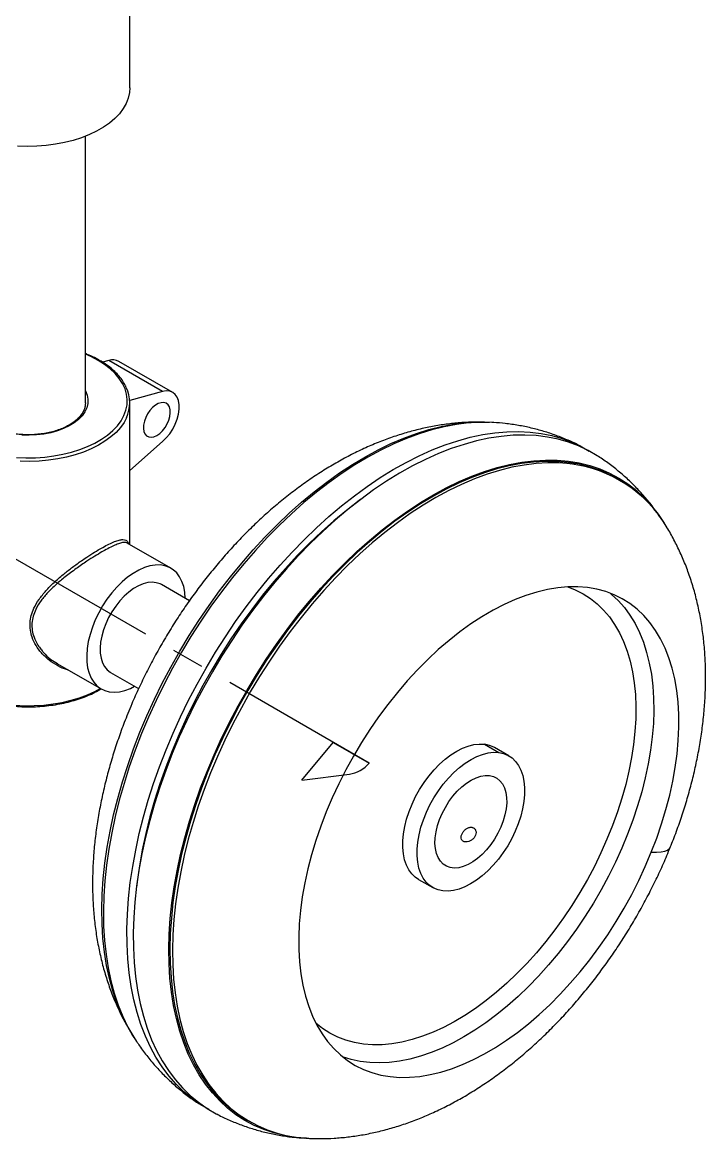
# Model space of a CAD drawing. Header units: millimetres. Extents: x 1 to 1184, y 0 to 836.
# Drawn here: x 379.9 to 433.8, y 610.3 to 698.3 of the extents above; entities that cross this region are included whole.
import ezdxf

# ---------------------------------------------------------------- set-up
doc = ezdxf.new("R2010")
doc.units = ezdxf.units.MM
doc.linetypes.add('CENTERX2', pattern=[20.32, 12.7, -2.54, 2.54, -2.54])

msp = doc.modelspace()

# ---------------------------------------------------------------- linework, layer by layer
at = {"color": 7, "linetype": 'Continuous', "lineweight": 25}
for p, q in [((388.398, 693.148), (388.398, 723.985)), ((384.898, 668.294), (384.898, 689.33)), ((386.74, 671.641), (386.243, 671.507)), ((390.983, 669.192), (386.74, 671.641)), ((391.779, 669.122), (387.537, 671.572)), ((390.983, 669.192), (388.391, 668.49)), ((388.398, 657.125), (388.398, 668.294)), ((388.398, 662.962), (390.983, 665.246)), ((422.925, 663.596), (423.128, 663.479)), ((427.007, 662.202), (426.805, 662.319)), ((391.633, 655.257), (388.197, 657.241)), ((393.093, 652.682), (390.883, 653.958)), ((382.697, 647.714), (386.133, 645.731)), ((386.883, 647.03), (389.091, 645.755)), ((416.353, 641.366), (417.484, 640.713)), ((418.281, 640.451), (417.15, 641.104)), ((411.151, 630.711), (412.282, 630.058)), ((397.607, 611.741), (397.809, 611.625))]:
    msp.add_line(p, q, dxfattribs=at)
at = {"color": 7, "linetype": 'CENTERX2'}
msp.add_line((407.268, 639.881), (347.378, 674.454), dxfattribs=at)
at = {"color": 7, "linetype": 'Continuous'}
for p, q in [((401.953, 638.521), (404.439, 641.513)), ((404.439, 641.513), (405.854, 640.697)), ((405.854, 640.697), (407.268, 639.881)), ((401.953, 638.521), (405.708, 639.01))]:
    msp.add_line(p, q, dxfattribs=at)
at = {"color": 7, "linetype": 'Continuous', "lineweight": 25, "flags": 128}
for points in [[(388.398, 693.148), (388.371, 692.77), (388.274, 692.34), (388.109, 691.918), (387.875, 691.507), (387.576, 691.11), (387.214, 690.731), (386.792, 690.373), (386.314, 690.039), (385.783, 689.733), (385.206, 689.457), (384.586, 689.213), (383.929, 689.004), (383.241, 688.832), (382.529, 688.697), (381.797, 688.601), (381.054, 688.546), (380.304, 688.53), (379.555, 688.556)], [(385.913, 671.641), (385.364, 671.929), (384.898, 672.135)], [(379.472, 663.986), (380.212, 663.955), (380.954, 663.966), (381.691, 664.016), (382.417, 664.108), (383.124, 664.238), (383.806, 664.407), (384.457, 664.612), (385.072, 664.852), (385.645, 665.125), (386.169, 665.428), (386.642, 665.759), (387.058, 666.113), (387.414, 666.489), (387.706, 666.883), (387.932, 667.292), (388.09, 667.71), (388.178, 668.136), (388.196, 668.564), (388.143, 668.992), (388.02, 669.414), (387.827, 669.828), (387.568, 670.23), (387.244, 670.615), (386.857, 670.981), (386.413, 671.324), (385.913, 671.641), (385.913, 671.641)], [(384.898, 669.24), (384.898, 669.24), (385.031, 668.914), (385.093, 668.582), (385.084, 668.248), (385.004, 667.917), (384.854, 667.595), (384.637, 667.285), (384.355, 666.993), (384.014, 666.724), (383.617, 666.48), (383.172, 666.267), (382.685, 666.087), (382.163, 665.942), (381.614, 665.836), (381.047, 665.77), (380.47, 665.744), (379.892, 665.759)], [(390.983, 665.246), (391.273, 665.535), (391.541, 665.867), (391.777, 666.232), (391.976, 666.62), (392.131, 667.018), (392.237, 667.414), (392.29, 667.796), (392.29, 668.152), (392.237, 668.472), (392.131, 668.746), (391.976, 668.965), (391.777, 669.123), (391.541, 669.215), (391.273, 669.239), (390.983, 669.192)], [(390.529, 665.732), (390.757, 665.893), (390.975, 666.103), (391.171, 666.353), (391.338, 666.631), (391.466, 666.925), (391.551, 667.22), (391.588, 667.502), (391.576, 667.76), (391.515, 667.979), (391.407, 668.151), (391.259, 668.268), (391.076, 668.322), (390.868, 668.313), (390.644, 668.241), (390.415, 668.109), (390.191, 667.922), (389.982, 667.691), (389.8, 667.425), (389.651, 667.138), (389.544, 666.842), (389.483, 666.551), (389.47, 666.28), (389.507, 666.04), (389.592, 665.843), (389.721, 665.698), (389.887, 665.612), (390.084, 665.589), (390.301, 665.629), (390.529, 665.732)], [(388.137, 667.124), (387.94, 666.754), (387.657, 666.353), (387.31, 665.969), (386.903, 665.605), (386.438, 665.266), (385.92, 664.952), (385.354, 664.668), (384.744, 664.416), (384.096, 664.199), (383.416, 664.017), (382.709, 663.872), (381.981, 663.767), (381.24, 663.701), (380.492, 663.676), (379.742, 663.691)], [(388.73, 618.223), (388.575, 618.466), (388.125, 619.255), (387.72, 620.094), (387.36, 620.981), (387.048, 621.914), (386.784, 622.891), (386.568, 623.909), (386.4, 624.967), (386.282, 626.061), (386.214, 627.189), (386.195, 628.348), (386.226, 629.536), (386.306, 630.749), (386.436, 631.985), (386.615, 633.24), (386.843, 634.512), (387.119, 635.797), (387.443, 637.093), (387.813, 638.396), (388.229, 639.703), (388.69, 641.012), (389.195, 642.318), (389.742, 643.619), (390.331, 644.911), (390.959, 646.192), (391.625, 647.459), (392.328, 648.707), (393.067, 649.935), (393.838, 651.14), (394.64, 652.317), (395.472, 653.466), (396.332, 654.582), (397.217, 655.664), (398.125, 656.708), (399.053, 657.712), (400.001, 658.674), (400.965, 659.591), (401.944, 660.461), (402.934, 661.282), (403.933, 662.053), (404.94, 662.77), (405.951, 663.433), (406.964, 664.04), (407.977, 664.589), (408.987, 665.079), (409.992, 665.509), (410.99, 665.878), (411.977, 666.185), (412.952, 666.429), (413.913, 666.61), (414.856, 666.727), (415.78, 666.78), (416.683, 666.768), (416.753, 666.765)], [(417.094, 666.748), (416.924, 666.757), (416.018, 666.769), (415.09, 666.716), (414.143, 666.598), (413.179, 666.417), (412.2, 666.172), (411.208, 665.864), (410.207, 665.493), (409.198, 665.061), (408.184, 664.569), (407.167, 664.018), (406.149, 663.409), (405.134, 662.743), (404.124, 662.023), (403.12, 661.25), (402.126, 660.425), (401.144, 659.552), (400.176, 658.631), (399.225, 657.665), (398.292, 656.657), (397.38, 655.609), (396.492, 654.523), (395.629, 653.402), (394.794, 652.249), (393.988, 651.067), (393.214, 649.858), (392.473, 648.625), (391.767, 647.371), (391.098, 646.1), (390.467, 644.814), (389.876, 643.516), (389.327, 642.21), (388.82, 640.898), (388.357, 639.585), (387.94, 638.272), (387.568, 636.964), (387.243, 635.663), (386.966, 634.373), (386.737, 633.096), (386.557, 631.836), (386.427, 630.595), (386.346, 629.377), (386.315, 628.185), (386.334, 627.021), (386.402, 625.889), (386.521, 624.79), (386.689, 623.728), (386.906, 622.706), (387.172, 621.725), (387.485, 620.788), (387.846, 619.897), (388.252, 619.055), (388.705, 618.264), (388.921, 617.926)], [(394.631, 612.547), (393.991, 612.924), (393.304, 613.405), (392.654, 613.946), (392.043, 614.544), (391.473, 615.198), (390.945, 615.907), (390.46, 616.67), (390.018, 617.483), (389.622, 618.347), (389.273, 619.257), (388.97, 620.213), (388.715, 621.212), (388.508, 622.252), (388.35, 623.33), (388.241, 624.444), (388.181, 625.591), (388.171, 626.769), (388.21, 627.974), (388.299, 629.205), (388.437, 630.457), (388.624, 631.729), (388.859, 633.017), (389.142, 634.318), (389.473, 635.629), (389.85, 636.947), (390.273, 638.269), (390.74, 639.593), (391.251, 640.914), (391.804, 642.229), (392.398, 643.537), (393.032, 644.833), (393.704, 646.115), (394.413, 647.379), (395.156, 648.623), (395.933, 649.843), (396.741, 651.038), (397.579, 652.203), (398.444, 653.337), (399.335, 654.437), (400.249, 655.5), (401.185, 656.524), (402.139, 657.505), (403.111, 658.443), (404.097, 659.335), (405.096, 660.178), (406.104, 660.971), (407.121, 661.712), (408.142, 662.399), (409.167, 663.031), (410.191, 663.606), (411.214, 664.122), (412.233, 664.58), (413.245, 664.976), (414.248, 665.311), (415.24, 665.584), (416.218, 665.794), (417.18, 665.941), (418.123, 666.024), (419.047, 666.043), (419.947, 665.998), (420.823, 665.889), (421.673, 665.717), (422.493, 665.481), (423.283, 665.183), (424.04, 664.823), (424.619, 664.493)], [(425.233, 664.132), (424.535, 664.537), (423.778, 664.897), (422.988, 665.195), (422.167, 665.431), (421.318, 665.603), (420.442, 665.712), (419.541, 665.757), (418.618, 665.738), (417.674, 665.655), (416.713, 665.508), (415.735, 665.298), (414.743, 665.025), (413.74, 664.69), (412.728, 664.294), (411.709, 663.837), (410.686, 663.32), (409.662, 662.745), (408.637, 662.114), (407.616, 661.426), (406.599, 660.685), (405.591, 659.892), (404.592, 659.049), (403.606, 658.157), (402.634, 657.22), (401.68, 656.238), (400.744, 655.214), (399.83, 654.151), (398.939, 653.052), (398.074, 651.918), (397.236, 650.752), (396.428, 649.558), (395.651, 648.337), (394.908, 647.093), (394.199, 645.829), (393.527, 644.547), (392.893, 643.251), (392.299, 641.944), (391.746, 640.628), (391.235, 639.307), (390.768, 637.984), (390.345, 636.661), (389.968, 635.343), (389.637, 634.032), (389.354, 632.731), (389.119, 631.443), (388.932, 630.171), (388.794, 628.919), (388.705, 627.688), (388.666, 626.483), (388.676, 625.305), (388.735, 624.158), (388.845, 623.044), (389.003, 621.966), (389.21, 620.926), (389.465, 619.927), (389.768, 618.971), (390.117, 618.061), (390.513, 617.198), (390.954, 616.384), (391.44, 615.622), (391.968, 614.912), (392.538, 614.258), (393.149, 613.66), (393.799, 613.12), (394.486, 612.638), (395.209, 612.217), (395.25, 612.196)], [(402.497, 610.275), (402.326, 610.282), (401.444, 610.358), (400.587, 610.498), (399.759, 610.702), (398.96, 610.97), (398.194, 611.3), (397.461, 611.692), (396.764, 612.145), (396.104, 612.658), (395.483, 613.23), (394.902, 613.86), (394.363, 614.545), (393.866, 615.284), (393.414, 616.075), (393.008, 616.917), (392.647, 617.808), (392.334, 618.745), (392.068, 619.726), (391.851, 620.748), (391.683, 621.81), (391.564, 622.909), (391.496, 624.041), (391.477, 625.205), (391.508, 626.397), (391.588, 627.615), (391.719, 628.856), (391.899, 630.116), (392.128, 631.393), (392.405, 632.683), (392.73, 633.984), (393.101, 635.293), (393.519, 636.605), (393.982, 637.919), (394.489, 639.23), (395.038, 640.536), (395.629, 641.834), (396.26, 643.12), (396.929, 644.391), (397.635, 645.645), (398.376, 646.878), (399.15, 648.087), (399.956, 649.269), (400.791, 650.422), (401.654, 651.543), (402.542, 652.629), (403.454, 653.677), (404.386, 654.685), (405.338, 655.651), (406.306, 656.572), (407.288, 657.445), (408.282, 658.27), (409.286, 659.043), (410.296, 659.763), (411.311, 660.429), (412.329, 661.038), (413.346, 661.589), (414.36, 662.082), (415.369, 662.513), (416.37, 662.884), (417.362, 663.192), (418.341, 663.437), (419.305, 663.618), (420.252, 663.736), (421.18, 663.789), (422.086, 663.778), (422.968, 663.702), (423.824, 663.562), (424.653, 663.358), (425.451, 663.09), (426.218, 662.76), (426.95, 662.368), (427.648, 661.915), (428.308, 661.401), (428.929, 660.83), (429.51, 660.2), (430.049, 659.515), (430.52, 658.817)], [(422.925, 663.596), (422.047, 663.672), (421.144, 663.683), (420.22, 663.63), (419.277, 663.513), (418.316, 663.332), (417.341, 663.088), (416.354, 662.781), (415.356, 662.412), (414.351, 661.982), (413.341, 661.492), (412.328, 660.943), (411.315, 660.336), (410.304, 659.673), (409.297, 658.956), (408.298, 658.186), (407.308, 657.365), (406.329, 656.494), (405.365, 655.577), (404.417, 654.615), (403.489, 653.611), (402.581, 652.567), (401.696, 651.486), (400.836, 650.369), (400.004, 649.221), (399.202, 648.043), (398.431, 646.839), (397.692, 645.611), (396.989, 644.362), (396.323, 643.096), (395.695, 641.815), (395.106, 640.522), (394.559, 639.221), (394.054, 637.915), (393.593, 636.607), (393.177, 635.299), (392.807, 633.996), (392.483, 632.701), (392.207, 631.415), (391.979, 630.143), (391.8, 628.888), (391.67, 627.652), (391.59, 626.439), (391.559, 625.252), (391.578, 624.093), (391.646, 622.965), (391.764, 621.87), (391.932, 620.813), (392.148, 619.794), (392.412, 618.817), (392.724, 617.884), (393.084, 616.997), (393.489, 616.158), (393.939, 615.37), (394.433, 614.634), (394.97, 613.951), (395.549, 613.325), (396.168, 612.755), (396.825, 612.244), (397.52, 611.792), (397.607, 611.741)], [(423.128, 663.479), (422.249, 663.555), (421.346, 663.566), (420.422, 663.513), (419.479, 663.396), (418.518, 663.216), (417.543, 662.972), (416.556, 662.665), (415.558, 662.296), (414.553, 661.866), (413.543, 661.375), (412.53, 660.826), (411.517, 660.22), (410.506, 659.557), (409.499, 658.839), (408.5, 658.069), (407.51, 657.248), (406.531, 656.378), (405.567, 655.461), (404.62, 654.499), (403.691, 653.495), (402.783, 652.451), (401.898, 651.369), (401.039, 650.253), (400.207, 649.104), (399.404, 647.926), (398.633, 646.722), (397.895, 645.494), (397.191, 644.245), (396.525, 642.979), (395.897, 641.698), (395.308, 640.405), (394.761, 639.105), (394.256, 637.798), (393.795, 636.49), (393.379, 635.183), (393.009, 633.88), (392.685, 632.584), (392.409, 631.298), (392.181, 630.027), (392.002, 628.771), (391.872, 627.536), (391.792, 626.323), (391.761, 625.135), (391.78, 623.976), (391.848, 622.848), (391.966, 621.754), (392.134, 620.696), (392.35, 619.678), (392.614, 618.701), (392.927, 617.767), (393.286, 616.88), (393.691, 616.042), (394.141, 615.253), (394.635, 614.517), (395.173, 613.835), (395.751, 613.208), (396.37, 612.638), (397.027, 612.127), (397.722, 611.676), (398.452, 611.285), (399.215, 610.956), (400.01, 610.69), (400.835, 610.487), (401.688, 610.347), (402.567, 610.272), (402.877, 610.26)], [(406.591, 660.679), (406.469, 660.589), (405.469, 659.819), (404.479, 658.997), (403.501, 658.127), (402.537, 657.21), (401.589, 656.248), (400.66, 655.244), (399.752, 654.2), (398.867, 653.119), (398.008, 652.002), (397.176, 650.854), (396.373, 649.676), (395.602, 648.471), (394.864, 647.243), (394.161, 645.995), (393.494, 644.728), (392.866, 643.447), (392.278, 642.155), (391.731, 640.854), (391.226, 639.548), (390.765, 638.24), (390.349, 636.932), (389.978, 635.629), (389.655, 634.333), (389.379, 633.048), (389.151, 631.776), (388.972, 630.521), (388.918, 630.065)], [(392.771, 652.868), (392.733, 653.355), (392.644, 653.807), (392.507, 654.215), (392.323, 654.575), (392.093, 654.882), (391.822, 655.132), (391.513, 655.321), (391.169, 655.447), (390.795, 655.508), (390.397, 655.505), (389.979, 655.435), (389.546, 655.302), (389.105, 655.106), (388.661, 654.849), (388.22, 654.536), (387.787, 654.17), (387.369, 653.757), (386.971, 653.3), (386.597, 652.807), (386.253, 652.284), (385.944, 651.738), (385.673, 651.175), (385.443, 650.604), (385.259, 650.031), (385.122, 649.464), (385.034, 648.911), (384.996, 648.378), (385.008, 647.873), (385.071, 647.402), (385.184, 646.971), (385.345, 646.586), (385.553, 646.252), (385.803, 645.974), (386.094, 645.754), (386.421, 645.596), (386.78, 645.502), (387.167, 645.473), (387.576, 645.51), (388.002, 645.611), (388.44, 645.776), (388.771, 645.94)], [(390.883, 653.958), (390.78, 654.011), (390.484, 654.111), (390.159, 654.145), (389.811, 654.115), (389.446, 654.02), (389.072, 653.862), (388.694, 653.644), (388.32, 653.369), (387.955, 653.044), (387.607, 652.673), (387.282, 652.263), (386.986, 651.821), (386.723, 651.356), (386.499, 650.875), (386.317, 650.388), (386.182, 649.902), (386.094, 649.427), (386.056, 648.971), (386.069, 648.542), (386.132, 648.148), (386.244, 647.796), (386.403, 647.492), (386.606, 647.242), (386.85, 647.05), (386.883, 647.03)], [(424.479, 653.726), (423.721, 653.785), (422.939, 653.78), (422.136, 653.709), (421.314, 653.573), (420.477, 653.372), (419.627, 653.107), (418.768, 652.778), (417.901, 652.388), (417.03, 651.937), (416.158, 651.427), (415.288, 650.859), (414.422, 650.236), (413.565, 649.559), (412.718, 648.831), (411.884, 648.055), (411.067, 647.232), (410.268, 646.366), (409.492, 645.46), (408.74, 644.516), (408.014, 643.538), (407.318, 642.53), (406.654, 641.494), (406.024, 640.434), (405.43, 639.354), (404.874, 638.257), (404.358, 637.148), (403.884, 636.029), (403.453, 634.905), (403.067, 633.779), (402.727, 632.655), (402.434, 631.538), (402.19, 630.43), (401.995, 629.336), (401.849, 628.259), (401.754, 627.203), (401.709, 626.172), (401.715, 625.168), (401.772, 624.196), (401.879, 623.259), (402.036, 622.359), (402.243, 621.5), (402.499, 620.685), (402.802, 619.917), (403.153, 619.197), (403.55, 618.53), (403.991, 617.916), (404.475, 617.358), (405.001, 616.857), (405.566, 616.417), (406.168, 616.037), (406.807, 615.719), (407.478, 615.465), (408.181, 615.275), (408.913, 615.15), (409.671, 615.09), (410.453, 615.096), (411.256, 615.167), (412.078, 615.303), (412.915, 615.504), (413.765, 615.769), (414.624, 616.097), (415.491, 616.488), (416.362, 616.939), (417.234, 617.449), (418.104, 618.017), (418.969, 618.64), (419.827, 619.317), (420.674, 620.045), (421.508, 620.821), (422.325, 621.644), (423.124, 622.51), (423.9, 623.416), (424.652, 624.36), (425.378, 625.337), (426.074, 626.346), (426.738, 627.382), (427.368, 628.442), (427.962, 629.522), (428.518, 630.618), (429.034, 631.728), (429.508, 632.847)], [(422.927, 653.779), (423.515, 653.551), (424.126, 653.242), (424.702, 652.872), (425.242, 652.442), (425.742, 651.954), (426.202, 651.41), (426.619, 650.812), (426.992, 650.161), (427.321, 649.46), (427.603, 648.711), (427.838, 647.918), (428.024, 647.082), (428.162, 646.207), (428.251, 645.296), (428.29, 644.352), (428.28, 643.378), (428.22, 642.378), (428.111, 641.355), (427.952, 640.313), (427.745, 639.256), (427.49, 638.187), (427.189, 637.109), (426.841, 636.028), (426.449, 634.946), (426.014, 633.868), (425.538, 632.797), (425.021, 631.736), (424.466, 630.691), (423.874, 629.663), (423.249, 628.658), (422.592, 627.678), (421.905, 626.727), (421.19, 625.808), (420.452, 624.925), (419.69, 624.08), (418.91, 623.277), (418.113, 622.518), (417.301, 621.806), (416.479, 621.144), (415.649, 620.533), (414.813, 619.977), (413.975, 619.477), (413.138, 619.034), (412.304, 618.65), (411.476, 618.327), (410.658, 618.066), (409.853, 617.868), (409.062, 617.733), (408.289, 617.662), (407.537, 617.654), (406.808, 617.711), (406.105, 617.832), (405.43, 618.017), (404.786, 618.264), (404.175, 618.573), (403.598, 618.943), (403.063, 619.369)], [(429.508, 632.847), (429.939, 633.971), (430.325, 635.097), (430.665, 636.22), (430.957, 637.338), (431.202, 638.446), (431.397, 639.54), (431.543, 640.616), (431.638, 641.672), (431.683, 642.704), (431.677, 643.707), (431.62, 644.68), (431.513, 645.617), (431.356, 646.517), (431.149, 647.375), (430.893, 648.19), (430.589, 648.959), (430.239, 649.678), (429.842, 650.346), (429.401, 650.96), (428.917, 651.518), (428.391, 652.018), (427.826, 652.459), (427.224, 652.839), (426.585, 653.156), (425.913, 653.41), (425.21, 653.6), (424.479, 653.726)], [(426.259, 653.289), (426.381, 653.187), (426.904, 652.695), (427.387, 652.146), (427.827, 651.542), (428.224, 650.885), (428.576, 650.177), (428.882, 649.42), (429.141, 648.618), (429.352, 647.772), (429.515, 646.886), (429.628, 645.962), (429.692, 645.004), (429.705, 644.015), (429.67, 642.997), (429.584, 641.955), (429.449, 640.892), (429.265, 639.811), (429.033, 638.715), (428.753, 637.61), (428.427, 636.498), (428.055, 635.383), (427.639, 634.268), (427.18, 633.158), (426.679, 632.056), (426.139, 630.965), (425.561, 629.89), (424.946, 628.834), (424.298, 627.8), (423.618, 626.792), (422.908, 625.813), (422.172, 624.867), (421.41, 623.956), (420.626, 623.084), (419.822, 622.253), (419.002, 621.467), (418.167, 620.728), (417.321, 620.037), (416.466, 619.399), (415.606, 618.814), (414.742, 618.285), (413.878, 617.814), (413.017, 617.401), (412.162, 617.049), (411.315, 616.758), (410.48, 616.53), (409.659, 616.365), (408.854, 616.264), (408.069, 616.228), (407.306, 616.255), (406.567, 616.347), (405.856, 616.502), (405.174, 616.721), (405.153, 616.729)], [(374.741, 645.758), (375.296, 645.466), (375.895, 645.206), (376.534, 644.979), (377.207, 644.788), (377.908, 644.634), (378.631, 644.519), (379.369, 644.443), (380.117, 644.408), (380.866, 644.413), (381.612, 644.459), (382.347, 644.544), (383.065, 644.669), (383.76, 644.833), (384.425, 645.033), (385.054, 645.268), (385.643, 645.536), (386.071, 645.767)], [(411.151, 630.711), (410.905, 630.878), (410.629, 631.142), (410.394, 631.462), (410.202, 631.834), (410.058, 632.254), (409.961, 632.717), (409.913, 633.217), (409.915, 633.748), (409.967, 634.305), (410.067, 634.881), (410.216, 635.469), (410.41, 636.061), (410.649, 636.653), (410.928, 637.235), (411.246, 637.802), (411.597, 638.346), (411.978, 638.862), (412.385, 639.343), (412.813, 639.784), (413.256, 640.18), (413.709, 640.526), (414.168, 640.817), (414.627, 641.051), (415.08, 641.224), (415.522, 641.335), (415.948, 641.383), (416.353, 641.366)], [(417.484, 640.713), (417.864, 640.632), (418.212, 640.489), (418.527, 640.284), (418.803, 640.019), (419.039, 639.7), (419.23, 639.327), (419.374, 638.908), (419.471, 638.445), (419.519, 637.945), (419.517, 637.413), (419.466, 636.856), (419.365, 636.281), (419.216, 635.693), (419.022, 635.1), (418.783, 634.509), (418.504, 633.927), (418.186, 633.36), (417.835, 632.815), (417.454, 632.299), (417.047, 631.818), (416.619, 631.377), (416.176, 630.982), (415.723, 630.636), (415.264, 630.345), (414.805, 630.111), (414.352, 629.937), (413.91, 629.826), (413.484, 629.779), (413.079, 629.795), (412.7, 629.876), (412.351, 630.02), (412.037, 630.225), (411.76, 630.489), (411.525, 630.809), (411.334, 631.181), (411.189, 631.601), (411.092, 632.063), (411.044, 632.564), (411.046, 633.095), (411.098, 633.652), (411.199, 634.228), (411.347, 634.815), (411.542, 635.408), (411.78, 635.999), (412.06, 636.582), (412.377, 637.148), (412.728, 637.693), (413.11, 638.209), (413.517, 638.69), (413.944, 639.131), (414.387, 639.527), (414.841, 639.872), (415.3, 640.164), (415.758, 640.398), (416.211, 640.571), (416.653, 640.682), (417.079, 640.73), (417.484, 640.713)], [(416.75, 638.893), (417.059, 638.821), (417.337, 638.685), (417.577, 638.487), (417.777, 638.232), (417.932, 637.924), (418.04, 637.568), (418.099, 637.171), (418.107, 636.74), (418.065, 636.282), (417.974, 635.806), (417.834, 635.32), (417.649, 634.833), (417.421, 634.353), (417.156, 633.889), (416.856, 633.45), (416.529, 633.043), (416.18, 632.675), (415.814, 632.354), (415.439, 632.084), (415.061, 631.871), (414.687, 631.718), (414.324, 631.628), (413.978, 631.603), (413.655, 631.643), (413.361, 631.748), (413.102, 631.915), (412.881, 632.142), (412.703, 632.424), (412.571, 632.757), (412.488, 633.134), (412.454, 633.549), (412.471, 633.995), (412.538, 634.463), (412.654, 634.945), (412.817, 635.433), (413.023, 635.917), (413.271, 636.39), (413.554, 636.842), (413.868, 637.266), (414.207, 637.655), (414.565, 638), (414.936, 638.296), (415.313, 638.538), (415.69, 638.722), (416.059, 638.843), (416.415, 638.901), (416.75, 638.893)], [(429.508, 632.847), (429.924, 632.843), (430.278, 632.87), (430.567, 632.929), (430.788, 633.019), (430.941, 633.139), (431.011, 633.252)]]:
    msp.add_lwpolyline(points, dxfattribs=at)
at = {"color": 7, "linetype": 'Continuous', "flags": 128}
msp.add_lwpolyline([(405.708, 639.01), (405.926, 639.05), (406.143, 639.112), (406.356, 639.195), (406.563, 639.298), (406.76, 639.42), (406.944, 639.559), (407.115, 639.713), (407.268, 639.881)], dxfattribs=at)
at = {"color": 7, "linetype": 'Continuous', "lineweight": 25}
for centre, radius, start, end in [((387.058, 670.691), 1.003, 61.49858, 108.50624), ((385.606, 668.294), 2.788, 335.17887, 25.7525), ((421.724, 653.419), 10.248, 60.2777, 83.26527), ((421.914, 653.351), 10.201, 30.28107, 83.16667), ((416.113, 639.296), 2.084, 60.15685, 83.38612)]:
    msp.add_arc(centre, radius, start, end, dxfattribs=at)
for points, knots in [([(388.103, 669.56), (388.042, 669.68), (387.914, 669.934), (387.645, 670.307), (387.315, 670.679), (386.927, 671.031), (386.494, 671.357), (386.09, 671.611), (385.659, 671.848), (385.291, 672.029), (384.995, 672.144), (384.898, 672.182)], [0, 0, 0, 0, 0.112236, 0.238223, 0.364872, 0.492026, 0.619506, 0.742134, 0.809469, 0.937157, 1, 1, 1, 1]), ([(384.894, 668.294), (384.891, 668.209), (384.884, 668.026), (384.798, 667.748), (384.651, 667.463), (384.443, 667.189), (384.18, 666.931), (383.865, 666.691), (383.501, 666.474), (383.094, 666.28), (382.649, 666.115), (382.172, 665.98), (381.67, 665.878), (381.149, 665.81), (380.618, 665.777), (380.083, 665.781), (379.552, 665.82), (379.034, 665.894), (378.536, 666.002), (378.064, 666.143), (377.625, 666.313), (377.226, 666.511), (376.872, 666.732), (376.568, 666.973), (376.318, 667.23), (376.123, 667.499), (375.988, 667.777), (375.914, 668.019), (375.909, 668.167), (375.907, 668.221)], [0, 0, 0, 0, 0.034196, 0.073644, 0.112556, 0.150832, 0.188662, 0.226265, 0.263785, 0.301295, 0.33883, 0.376406, 0.414023, 0.451676, 0.489353, 0.527041, 0.564729, 0.602397, 0.640035, 0.677628, 0.715166, 0.752641, 0.790056, 0.827433, 0.86481, 0.902277, 0.94, 0.978209, 1, 1, 1, 1]), ([(416.358, 666.772), (416.206, 666.778), (415.698, 666.795), (414.829, 666.761), (413.749, 666.672), (412.66, 666.518), (411.563, 666.304), (410.459, 666.027), (409.35, 665.689), (408.238, 665.287), (407.126, 664.824), (406.018, 664.299), (404.915, 663.714), (403.823, 663.071), (402.744, 662.372), (401.682, 661.62), (400.64, 660.818), (399.62, 659.968), (398.626, 659.075), (397.657, 658.141), (396.717, 657.168), (395.806, 656.158), (394.925, 655.115), (394.076, 654.041), (393.26, 652.936), (392.477, 651.805), (391.729, 650.648), (391.017, 649.468), (390.341, 648.266), (389.703, 647.044), (389.105, 645.804), (388.619, 644.717), (388.342, 644.041), (388.238, 643.787)], [0, 0, 0, 0, 0.012862, 0.042934, 0.073386, 0.104258, 0.13558, 0.167372, 0.199641, 0.232373, 0.265537, 0.299085, 0.332954, 0.367071, 0.401361, 0.435754, 0.470178, 0.504579, 0.538922, 0.573187, 0.607362, 0.641447, 0.675443, 0.70936, 0.743211, 0.777009, 0.810771, 0.844514, 0.878258, 0.912018, 0.945809, 0.97965, 1, 1, 1, 1]), ([(423.998, 664.841), (423.96, 664.862), (423.623, 665.05), (422.959, 665.35), (422.008, 665.736), (421.033, 666.059), (420.039, 666.325), (419.026, 666.53), (418.04, 666.675), (417.39, 666.723), (417.085, 666.745)], [0, 0, 0, 0, 0.018086, 0.159965, 0.301743, 0.443667, 0.585985, 0.728949, 0.872812, 1, 1, 1, 1]), ([(430.336, 659.089), (430.271, 659.191), (430.01, 659.599), (429.5, 660.271), (428.813, 661.098), (428.08, 661.869), (427.311, 662.589), (426.502, 663.251), (425.809, 663.764), (425.372, 664.036), (425.23, 664.125)], [0, 0, 0, 0, 0.0506, 0.201296, 0.35005, 0.497091, 0.642659, 0.786993, 0.930338, 1, 1, 1, 1]), ([(431.006, 633.254), (431.089, 633.455), (431.345, 634.081), (431.729, 635.143), (432.158, 636.436), (432.539, 637.739), (432.873, 639.048), (433.159, 640.363), (433.395, 641.681), (433.579, 642.999), (433.708, 644.316), (433.783, 645.627), (433.799, 646.929), (433.758, 648.218), (433.656, 649.488), (433.495, 650.736), (433.273, 651.956), (432.992, 653.144), (432.653, 654.295), (432.257, 655.405), (431.808, 656.474), (431.299, 657.493), (430.938, 658.162), (430.731, 658.481), (430.727, 658.487)], [0, 0, 0, 0, 0.023183, 0.07191, 0.120787, 0.169836, 0.219073, 0.26851, 0.318149, 0.367981, 0.417982, 0.46811, 0.518289, 0.568413, 0.618367, 0.66803, 0.717273, 0.765982, 0.81406, 0.861441, 0.908089, 0.953999, 0.999189, 1, 1, 1, 1]), ([(386.055, 656.781), (386.123, 656.82), (386.372, 656.962), (386.77, 657.171), (387.204, 657.365), (387.564, 657.484), (387.861, 657.528), (388.086, 657.474), (388.221, 657.372), (388.259, 657.236), (388.269, 657.199)], [0, 0, 0, 0, 0.051729, 0.188445, 0.329171, 0.468951, 0.611907, 0.773429, 0.938455, 1, 1, 1, 1]), ([(388.193, 657.234), (388.186, 657.241), (388.131, 657.296), (387.965, 657.299), (387.682, 657.251), (387.333, 657.125), (386.907, 656.926), (386.515, 656.718), (386.264, 656.575), (386.196, 656.536)], [0, 0, 0, 0, 0.028517, 0.234066, 0.409021, 0.58767, 0.759029, 0.935185, 1, 1, 1, 1]), ([(383.545, 647.225), (383.5, 647.234), (383.219, 647.294), (382.703, 647.545), (382.022, 647.979), (381.439, 648.536), (380.985, 649.152), (380.694, 649.76), (380.542, 650.37), (380.518, 650.95), (380.615, 651.53), (380.843, 652.149), (381.228, 652.804), (381.771, 653.478), (382.415, 654.13), (383.099, 654.729), (383.802, 655.283), (384.388, 655.709), (384.949, 656.094), (385.484, 656.443), (385.863, 656.667), (386.055, 656.781)], [0, 0, 0, 0, 0.010946, 0.069847, 0.134986, 0.201674, 0.257445, 0.314569, 0.360854, 0.408394, 0.454659, 0.502126, 0.563564, 0.626702, 0.68936, 0.753398, 0.809198, 0.866291, 0.896973, 0.947751, 1, 1, 1, 1]), ([(386.196, 656.536), (386.011, 656.427), (385.637, 656.206), (384.949, 655.766), (384.152, 655.22), (383.326, 654.601), (382.575, 653.971), (381.934, 653.352), (381.383, 652.701), (380.996, 652.077), (380.762, 651.475), (380.663, 650.92), (380.685, 650.354), (380.839, 649.77), (381.075, 649.261), (381.304, 648.975), (381.388, 648.87)], [0, 0, 0, 0, 0.066388, 0.134731, 0.226425, 0.322016, 0.403438, 0.486677, 0.56597, 0.647306, 0.706467, 0.767176, 0.826189, 0.887006, 0.958583, 1, 1, 1, 1]), ([(381.388, 648.87), (381.449, 648.786), (381.67, 648.48), (382.115, 648.079), (382.527, 647.833), (382.704, 647.727)], [0, 0, 0, 0, 0.178024, 0.645413, 1, 1, 1, 1]), ([(372.696, 647.752), (372.755, 647.634), (372.883, 647.381), (373.15, 647.01), (373.481, 646.638), (373.868, 646.286), (374.302, 645.96), (374.705, 645.706), (375.136, 645.469), (375.601, 645.246), (376.191, 645.011), (376.814, 644.808), (377.465, 644.639), (378.138, 644.504), (378.829, 644.405), (379.533, 644.342), (380.243, 644.315), (380.954, 644.326), (381.661, 644.373), (382.359, 644.456), (383.04, 644.576), (383.702, 644.73), (384.337, 644.919), (384.942, 645.139), (385.508, 645.393), (385.903, 645.593), (386.094, 645.716), (386.124, 645.736)], [0, 0, 0, 0, 0.036858, 0.078855, 0.121071, 0.163456, 0.20595, 0.246826, 0.269271, 0.311834, 0.354387, 0.396921, 0.439434, 0.481928, 0.524407, 0.566874, 0.609335, 0.651793, 0.694255, 0.736723, 0.779202, 0.821698, 0.864216, 0.906759, 0.949331, 0.991932, 1, 1, 1, 1]), ([(388.238, 643.787), (388.145, 643.552), (387.883, 642.892), (387.486, 641.798), (387.062, 640.504), (386.684, 639.2), (386.353, 637.89), (386.071, 636.575), (385.839, 635.257), (385.659, 633.939), (385.534, 632.623), (385.464, 631.312), (385.451, 630.011), (385.498, 628.724), (385.604, 627.455), (385.77, 626.209), (385.996, 624.991), (386.282, 623.806), (386.626, 622.658), (387.025, 621.55), (387.481, 620.487), (387.973, 619.488), (388.342, 618.862), (388.519, 618.562)], [0, 0, 0, 0, 0.026924, 0.075684, 0.124592, 0.173673, 0.222944, 0.272415, 0.322088, 0.371953, 0.421984, 0.472138, 0.522336, 0.572469, 0.622424, 0.672077, 0.721302, 0.769983, 0.818028, 0.865371, 0.911979, 0.95785, 1, 1, 1, 1]), ([(414.668, 633.721), (414.641, 633.74), (414.586, 633.778), (414.519, 633.886), (414.497, 634.049), (414.554, 634.261), (414.675, 634.469), (414.85, 634.655), (415.031, 634.765), (415.182, 634.812), (415.294, 634.822), (415.402, 634.809), (415.464, 634.779), (415.495, 634.764)], [0, 0, 0, 0, 0.061362, 0.124345, 0.248442, 0.374318, 0.500113, 0.624675, 0.75014, 0.81248, 0.874684, 0.937316, 1, 1, 1, 1]), ([(415.495, 634.764), (415.523, 634.745), (415.58, 634.706), (415.641, 634.622), (415.682, 634.523), (415.703, 634.377), (415.67, 634.182), (415.542, 633.969), (415.352, 633.799), (415.122, 633.688), (414.915, 633.657), (414.762, 633.676), (414.699, 633.706), (414.668, 633.721)], [0, 0, 0, 0, 0.062678, 0.125315, 0.187507, 0.24986, 0.375325, 0.499886, 0.625682, 0.751558, 0.875655, 0.938631, 1, 1, 1, 1]), ([(402.886, 610.268), (403.067, 610.262), (403.605, 610.245), (404.504, 610.283), (405.584, 610.378), (406.674, 610.536), (407.772, 610.755), (408.876, 611.036), (409.986, 611.38), (411.097, 611.786), (412.209, 612.254), (413.317, 612.784), (414.419, 613.373), (415.51, 614.021), (416.588, 614.724), (417.648, 615.48), (418.689, 616.286), (419.707, 617.139), (420.7, 618.035), (421.666, 618.973), (422.604, 619.949), (423.513, 620.96), (424.391, 622.006), (425.237, 623.083), (426.051, 624.189), (426.831, 625.323), (427.577, 626.482), (428.286, 627.664), (428.959, 628.868), (429.594, 630.091), (430.188, 631.332), (430.661, 632.387), (430.918, 633.032), (431.006, 633.254)], [0, 0, 0, 0, 0.015325, 0.04542, 0.075898, 0.106798, 0.138151, 0.169975, 0.202275, 0.235036, 0.268226, 0.301796, 0.335682, 0.369809, 0.404104, 0.438496, 0.472915, 0.507307, 0.541639, 0.575892, 0.610055, 0.644127, 0.678112, 0.712018, 0.745859, 0.779648, 0.813402, 0.84714, 0.880879, 0.914635, 0.948424, 0.982265, 1, 1, 1, 1]), ([(388.926, 617.933), (389.003, 617.813), (389.277, 617.389), (389.801, 616.703), (390.492, 615.881), (391.227, 615.113), (392, 614.398), (392.811, 613.74), (393.486, 613.244), (393.901, 612.988), (394.023, 612.913)], [0, 0, 0, 0, 0.059341, 0.210279, 0.359287, 0.506596, 0.652445, 0.797078, 0.940736, 1, 1, 1, 1]), ([(395.253, 612.2), (395.314, 612.166), (395.675, 611.967), (396.363, 611.658), (397.316, 611.277), (398.292, 610.959), (399.288, 610.697), (400.302, 610.497), (401.261, 610.359), (401.884, 610.316), (402.161, 610.296)], [0, 0, 0, 0, 0.029021, 0.170958, 0.312814, 0.454834, 0.597268, 0.740367, 0.884385, 1, 1, 1, 1])]:
    msp.add_open_spline(points, degree=3, knots=knots, dxfattribs=at)

doc.saveas('drawing.dxf')
